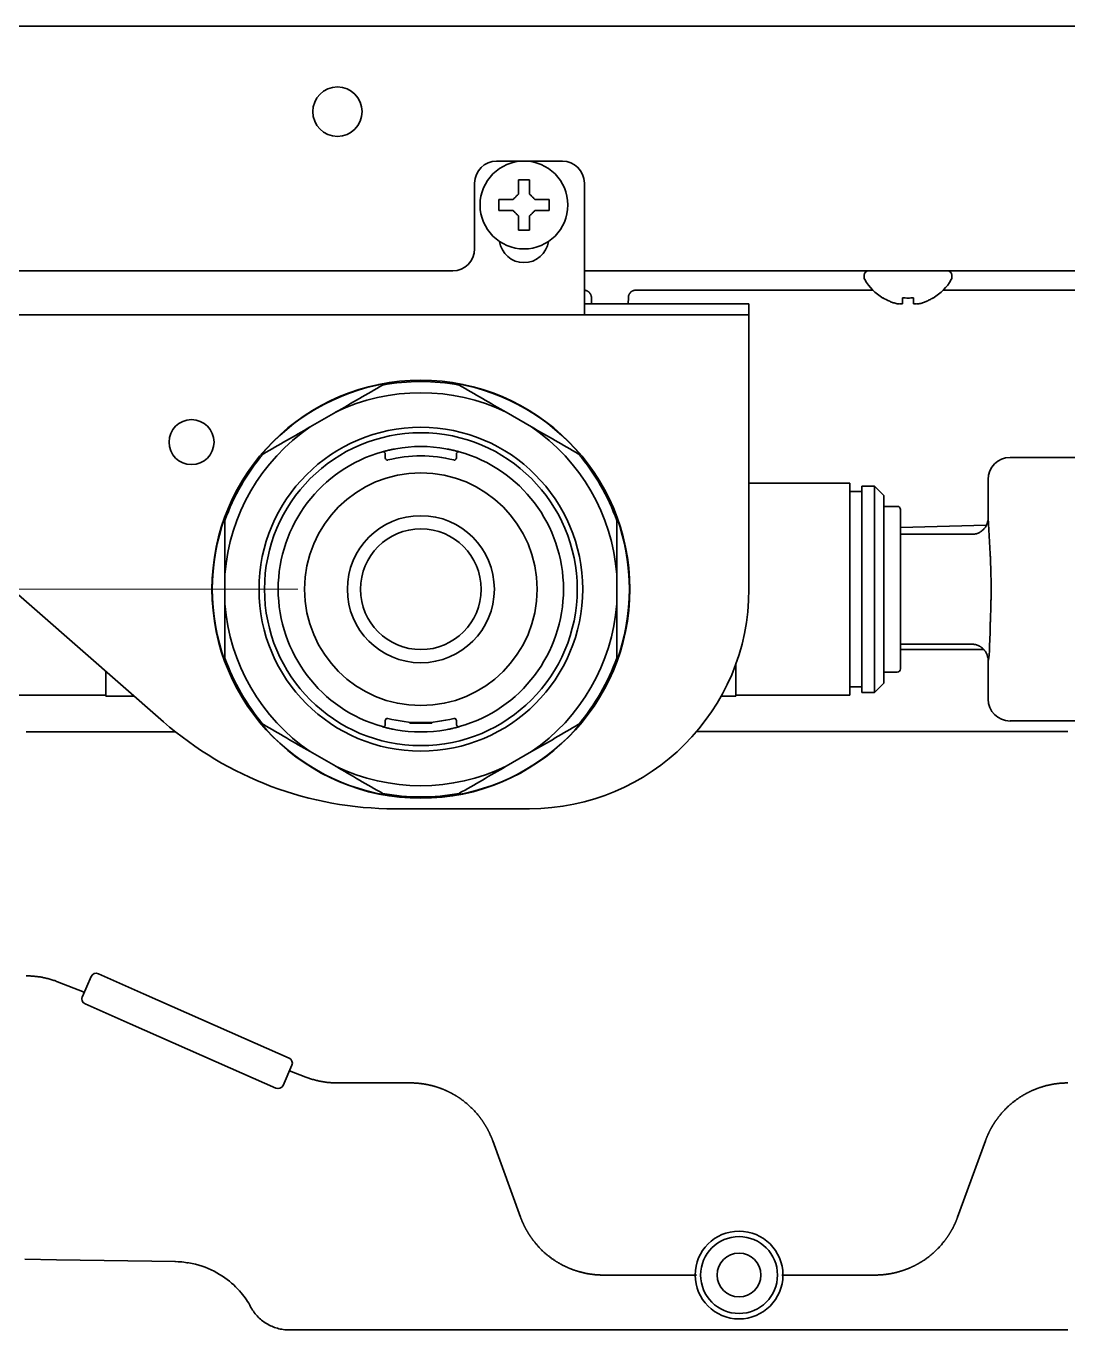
# Model space of a CAD drawing. Extents: x 5997 to 10491, y -672 to 3708.
# Drawn here: x 6602.2 to 6697.1, y 1274.4 to 1393.1 of the extents above; entities that cross this region are included whole.
import ezdxf

# ---------------------------------------------------------------- set-up
doc = ezdxf.new("R2010")
doc.units = 0
doc.header["$LTSCALE"] = 5
doc.layers.get('0').update_dxf_attribs({"linetype": 'CONTINUOUS', "lineweight": 0})
doc.layers.add('1', color=7, linetype='CONTINUOUS', true_color=0xffffff)

msp = doc.modelspace()

# ---------------------------------------------------------------- linework, layer by layer
at = {"color": 4}
msp.add_line((6526.97, 1341.83), (6626.97, 1341.83), dxfattribs=at)
at = {"layer": '1', "color": 7, "linetype": 'Continuous', "lineweight": 35}
for p, q in [((6032.57, 1393.13), (6824.57, 1393.13)), ((6651.07, 1380.83), (6645.07, 1380.83)), ((6647.07, 1379.13), (6647.57, 1379.13)), ((6647.57, 1379.13), (6648.07, 1379.13)), ((6643.07, 1378.83), (6643.07, 1372.83)), ((6653.07, 1368.83), (6653.07, 1378.83)), ((6647.57, 1374.53), (6647.07, 1374.53)), ((6648.07, 1374.53), (6647.57, 1374.53)), ((6641.07, 1370.83), (6591.07, 1370.83)), ((6653.07, 1370.83), (6834.72, 1370.83)), ((6678.57, 1370.43), (6678.57, 1370.23)), ((6686.57, 1370.23), (6686.57, 1370.43)), ((6653.07, 1368.83), (6653.07, 1366.83)), ((6653.72, 1367.83), (6653.71, 1368.39)), ((6657.07, 1367.83), (6657.08, 1368.39)), ((6679.35, 1369.08), (6657.78, 1369.08)), ((6680.27, 1368.35), (6680.27, 1368.38)), ((6684.87, 1368.38), (6684.87, 1368.35)), ((6730.7, 1369.08), (6685.79, 1369.08)), ((6666.07, 1367.83), (6653.07, 1367.83)), ((6666.07, 1367.83), (6668.07, 1367.83)), ((6668.07, 1366.83), (6668.07, 1367.83)), ((6578.07, 1366.83), (6653.07, 1366.83)), ((6666.07, 1366.83), (6653.07, 1366.83)), ((6668.07, 1366.83), (6666.07, 1366.83)), ((6668.07, 1365.83), (6668.07, 1366.83)), ((6668.07, 1365.83), (6668.07, 1341.83)), ((6630.41, 1357.95), (6628.09, 1356.62)), ((6648.26, 1356.62), (6645.94, 1357.95)), ((6634.92, 1354.15), (6634.92, 1353.79)), ((6641.42, 1353.79), (6641.42, 1354.15)), ((6691.87, 1353.83), (6732.38, 1353.83)), ((6689.87, 1348.33), (6689.87, 1351.83)), ((6677.27, 1351.48), (6668.07, 1351.48)), ((6677.27, 1351.48), (6677.27, 1332.18)), ((6678.37, 1350.73), (6677.27, 1350.73)), ((6679.52, 1351.23), (6678.37, 1351.23)), ((6678.37, 1351.23), (6678.37, 1332.43)), ((6680.37, 1350.38), (6679.52, 1351.23)), ((6679.52, 1351.23), (6679.52, 1332.43)), ((6680.37, 1350.38), (6680.37, 1333.28)), ((6681.57, 1349.38), (6680.37, 1349.38)), ((6681.87, 1341.83), (6681.87, 1349.08)), ((6690.07, 1345.06), (6689.87, 1348.33)), ((6594.27, 1347.65), (6614.72, 1329.75)), ((6681.87, 1347.44), (6689.7, 1347.68)), ((6688.37, 1346.83), (6681.87, 1346.83)), ((6620.32, 1343.16), (6620.32, 1340.49)), ((6656.02, 1340.49), (6656.02, 1343.16)), ((6681.87, 1334.58), (6681.87, 1341.83)), ((6681.87, 1336.83), (6688.37, 1336.83)), ((6689.47, 1336.33), (6681.87, 1336.33)), ((6666.87, 1332.08), (6666.87, 1335)), ((6689.87, 1331.82), (6689.87, 1335.33)), ((6609.47, 1334.34), (6609.47, 1332.08)), ((6680.37, 1334.28), (6681.57, 1334.28)), ((6677.27, 1332.93), (6678.37, 1332.93)), ((6679.52, 1332.43), (6680.37, 1333.28)), ((6599.07, 1332.18), (6609.47, 1332.18)), ((6610, 1332.08), (6612.06, 1332.08)), ((6665.54, 1332.08), (6666.35, 1332.08)), ((6666.87, 1332.18), (6677.27, 1332.18)), ((6678.37, 1332.43), (6679.52, 1332.43)), ((6634.92, 1329.86), (6634.92, 1329.5)), ((6637.17, 1329.72), (6637.17, 1329.63)), ((6639.17, 1329.63), (6637.17, 1329.63)), ((6639.17, 1329.72), (6639.17, 1329.63)), ((6641.42, 1329.5), (6641.42, 1329.86)), ((6691.87, 1329.83), (6723.42, 1329.83)), ((6602.19, 1328.83), (6605.04, 1328.83)), ((6605.04, 1328.83), (6615.82, 1328.83)), ((6687.3, 1328.86), (6689.84, 1328.86)), ((6628.09, 1327.04), (6630.41, 1325.7)), ((6645.94, 1325.7), (6648.26, 1327.04)), ((6648.07, 1321.83), (6635.8, 1321.83)), ((6607.32, 1304.72), (6608.12, 1306.55)), ((6608.78, 1306.81), (6612.9, 1304.99)), ((6605.06, 1306.08), (6607.5, 1305.14)), ((6607.57, 1304.06), (6611.69, 1302.24)), ((6612.9, 1304.99), (6622.05, 1300.95)), ((6620.83, 1298.2), (6611.69, 1302.24)), ((6626.16, 1299.13), (6622.05, 1300.95)), ((6624.95, 1296.38), (6620.83, 1298.2)), ((6626.42, 1298.47), (6625.61, 1296.64)), ((6626.2, 1297.97), (6627.69, 1297.39)), ((6630.56, 1296.86), (6637.2, 1296.86)), ((6644.72, 1291.6), (6647.26, 1284.63)), ((6687.09, 1284.62), (6689.63, 1291.6)), ((6604.97, 1280.76), (6602.08, 1280.82)), ((6615.8, 1280.58), (6604.97, 1280.76)), ((6654.77, 1279.36), (6661.27, 1279.36)), ((6673.07, 1279.36), (6679.57, 1279.36)), ((6622.64, 1276.49), (6622.64, 1276.49)), ((6622.64, 1276.49), (6622.66, 1276.46)), ((6622.67, 1276.43), (6622.67, 1276.43)), ((6626.17, 1274.36), (6626.17, 1274.36)), ((6627.17, 1274.36), (6626.17, 1274.36)), ((6627.7, 1274.36), (6627.17, 1274.36)), ((6627.7, 1274.36), (6630.56, 1274.36)), ((6637.2, 1274.36), (6630.56, 1274.36)), ((6647.45, 1274.36), (6644.91, 1274.36)), ((6679.57, 1274.36), (6654.77, 1274.36)), ((6689.43, 1274.36), (6686.9, 1274.36))]:
    msp.add_line(p, q, dxfattribs=at)
for centre, radius in [((6647.57, 1376.83), 4), ((6638.17, 1341.83), 19.04), ((6617.27, 1355.23), 2.05), ((6638.17, 1341.83), 14.75), ((6638.17, 1341.83), 14.25), ((6638.17, 1341.83), 10.6), ((6638.17, 1341.83), 6.7), ((6638.17, 1341.83), 5.5), ((6667.17, 1279.36), 4), ((6667.17, 1279.36), 3.5), ((6667.17, 1279.36), 2)]:
    msp.add_circle(centre, radius, dxfattribs=at)
for centre, radius, start, end in [((6630.57, 1385.33), 2.25, 0, 180), ((6630.57, 1385.33), 2.25, 180, 0), ((6645.07, 1378.83), 2, 90, 180), ((6651.07, 1378.83), 2, 0, 90), ((6647.57, 1373.83), 2.25, 188.2517, 351.7479), ((6641.07, 1372.83), 2, 270, 0), ((6678.97, 1370.43), 0.4, 90, 180), ((6686.17, 1370.43), 0.4, 0, 90), ((6678.97, 1370.23), 0.4, 180, 210.3012), ((6682.77, 1372.45), 4.8, 210.3012, 238.6273), ((6682.37, 1372.45), 4.8, 301.3727, 329.6988), ((6686.17, 1370.23), 0.4, 329.6988, 0), ((6638.17, 1341.83), 19.01, 99.9099, 140.0901), ((6638.17, 1341.83), 18.92, 79.3395, 100.6605), ((6638.17, 1341.83), 19.01, 39.9099, 80.0901), ((6638.17, 1341.83), 17.9, 64.2835, 115.7165), ((6638.17, 1341.83), 17.9, 124.2835, 175.7165), ((6638.17, 1341.83), 17.9, 4.2835, 55.7165), ((6638.17, 1341.83), 18.92, 139.3395, 160.6605), ((6638.17, 1341.83), 13, 105.6364, 254.3636), ((6638.17, 1341.83), 12.15, 75.7021, 104.2979), ((6638.17, 1341.83), 13, 79.8759, 100.1241), ((6638.17, 1341.83), 13, 285.6364, 74.3636), ((6638.17, 1341.83), 18.92, 19.3395, 40.6605), ((6635.12, 1353.79), 0.2, 180, 284.2979), ((6641.22, 1353.79), 0.2, 255.7021, 0), ((6681.57, 1349.08), 0.3, 0, 90), ((6638.17, 1341.83), 19.01, 159.9099, 200.0901), ((6638.17, 1341.83), 19.01, 339.9099, 20.0901), ((6648.07, 1341.83), 20, 270, 0), ((6638.17, 1341.83), 17.9, 184.2835, 235.7165), ((6638.17, 1341.83), 17.9, 304.2835, 355.7165), ((6638.17, 1341.83), 18.92, 199.3395, 220.6605), ((6638.17, 1341.83), 18.92, 319.3395, 340.6605), ((6681.57, 1334.58), 0.3, 270, 0), ((6635.8, 1353.83), 32, 228.8052, 270), ((6638.17, 1341.83), 19.01, 219.9099, 260.0901), ((6635.12, 1329.86), 0.2, 75.7021, 180), ((6638.17, 1341.83), 12.15, 255.7021, 284.2979), ((6638.17, 1341.83), 13, 259.8759, 280.1241), ((6641.22, 1329.86), 0.2, 0, 104.2979), ((6638.17, 1341.83), 19.01, 279.9099, 320.0901), ((6638.17, 1341.83), 17.9, 244.2835, 295.7165), ((6638.17, 1341.83), 18.92, 259.3395, 280.6605), ((6608.58, 1306.35), 0.5, 66.1563, 156.1563), ((6607.77, 1304.52), 0.5, 156.1563, 246.1563), ((6625.96, 1298.67), 0.5, 336.1563, 66.1563), ((6625.15, 1296.84), 0.5, 246.1563, 336.1563)]:
    msp.add_arc(centre, radius, start, end, dxfattribs=at)
for centre, major_axis, ratio, start_param, end_param in [((6691.87, 1351.82), (-1.42, 1.42), 0.998783, 5.498396, 7.067974), ((6689.87, 1341.83), (0, 6.5), 0.034921, 3.14965, 4.192009), ((6691.87, 1331.83), (-1.42, -1.42), 0.998783, 5.498396, 7.067974)]:
    msp.add_ellipse(centre, major_axis=major_axis, ratio=ratio, start_param=start_param, end_param=end_param, dxfattribs=at)
for points, degree in [([(6647.07, 1377.83), (6647.07, 1377.88), (6647.07, 1377.99), (6647.07, 1378.15), (6647.07, 1378.31), (6647.07, 1378.46), (6647.07, 1378.62), (6647.07, 1378.77), (6647.07, 1378.94), (6647.07, 1379.06), (6647.07, 1379.13)], 3), ([(6646.57, 1377.33), (6646.6, 1377.35), (6646.65, 1377.4), (6646.72, 1377.48), (6646.8, 1377.55), (6646.87, 1377.62), (6646.93, 1377.69), (6647, 1377.76), (6647.05, 1377.8), (6647.07, 1377.83)], 3), ([(6648.07, 1377.83), (6648.1, 1377.8), (6648.14, 1377.75), (6648.22, 1377.68), (6648.29, 1377.61), (6648.36, 1377.54), (6648.43, 1377.47), (6648.5, 1377.4), (6648.55, 1377.35), (6648.57, 1377.33)], 3), ([(6645.27, 1376.33), (6645.27, 1376.49), (6645.27, 1376.83), (6645.27, 1377.16), (6645.27, 1377.33)], 3), ([(6648.57, 1377.33), (6648.63, 1377.33), (6648.74, 1377.33), (6648.9, 1377.33), (6649.06, 1377.33), (6649.21, 1377.33), (6649.36, 1377.33), (6649.52, 1377.33), (6649.69, 1377.33), (6649.81, 1377.33), (6649.87, 1377.33)], 3), ([(6649.87, 1377.33), (6649.87, 1377.16), (6649.87, 1376.83), (6649.87, 1376.49), (6649.87, 1376.33)], 3), ([(6646.57, 1376.33), (6646.52, 1376.33), (6646.41, 1376.33), (6646.25, 1376.33), (6646.09, 1376.33), (6645.93, 1376.33), (6645.78, 1376.33), (6645.63, 1376.33), (6645.46, 1376.33), (6645.34, 1376.33), (6645.27, 1376.33)], 3), ([(6647.07, 1375.83), (6647.05, 1375.85), (6647, 1375.9), (6646.93, 1375.97), (6646.86, 1376.04), (6646.79, 1376.11), (6646.72, 1376.18), (6646.64, 1376.25), (6646.6, 1376.3), (6646.57, 1376.33)], 3), ([(6648.57, 1376.33), (6648.55, 1376.3), (6648.5, 1376.25), (6648.42, 1376.18), (6648.35, 1376.1), (6648.28, 1376.03), (6648.21, 1375.96), (6648.14, 1375.9), (6648.1, 1375.85), (6648.07, 1375.83)], 3), ([(6648.07, 1375.83), (6648.07, 1375.77), (6648.07, 1375.66), (6648.07, 1375.5), (6648.07, 1375.34), (6648.07, 1375.19), (6648.07, 1375.04), (6648.07, 1374.88), (6648.07, 1374.71), (6648.07, 1374.59), (6648.07, 1374.53)], 3), ([(6653.02, 1369.08), (6653.02, 1369.08), (6653.03, 1369.08), (6653.05, 1369.08), (6653.07, 1369.07), (6653.09, 1369.07), (6653.11, 1369.07), (6653.13, 1369.07), (6653.15, 1369.06), (6653.17, 1369.06), (6653.19, 1369.05), (6653.21, 1369.05), (6653.23, 1369.04), (6653.25, 1369.04), (6653.27, 1369.03), (6653.29, 1369.02), (6653.31, 1369.01), (6653.33, 1369), (6653.35, 1368.99), (6653.37, 1368.98), (6653.4, 1368.96), (6653.42, 1368.95), (6653.43, 1368.94), (6653.45, 1368.92), (6653.47, 1368.91), (6653.49, 1368.89), (6653.51, 1368.87), (6653.53, 1368.85), (6653.54, 1368.83), (6653.56, 1368.81), (6653.58, 1368.79), (6653.59, 1368.77), (6653.61, 1368.75), (6653.62, 1368.73), (6653.63, 1368.7), (6653.65, 1368.68), (6653.66, 1368.65), (6653.67, 1368.62), (6653.68, 1368.6), (6653.69, 1368.57), (6653.7, 1368.54), (6653.7, 1368.52), (6653.71, 1368.49), (6653.71, 1368.46), (6653.71, 1368.44), (6653.71, 1368.41), (6653.71, 1368.4), (6653.71, 1368.39)], 3), ([(6657.08, 1368.39), (6657.08, 1368.4), (6657.08, 1368.41), (6657.08, 1368.44), (6657.08, 1368.46), (6657.09, 1368.49), (6657.09, 1368.52), (6657.1, 1368.54), (6657.11, 1368.57), (6657.12, 1368.6), (6657.12, 1368.62), (6657.14, 1368.65), (6657.15, 1368.68), (6657.16, 1368.7), (6657.17, 1368.73), (6657.19, 1368.75), (6657.2, 1368.77), (6657.22, 1368.79), (6657.23, 1368.81), (6657.25, 1368.83), (6657.27, 1368.85), (6657.28, 1368.87), (6657.3, 1368.89), (6657.32, 1368.91), (6657.34, 1368.92), (6657.36, 1368.94), (6657.38, 1368.95), (6657.4, 1368.96), (6657.42, 1368.98), (6657.44, 1368.99), (6657.46, 1369), (6657.48, 1369.01), (6657.5, 1369.02), (6657.52, 1369.03), (6657.54, 1369.04), (6657.56, 1369.04), (6657.58, 1369.05), (6657.6, 1369.05), (6657.63, 1369.06), (6657.65, 1369.06), (6657.67, 1369.07), (6657.68, 1369.07), (6657.7, 1369.07), (6657.72, 1369.07), (6657.74, 1369.08), (6657.76, 1369.08), (6657.77, 1369.08), (6657.78, 1369.08)], 3), ([(6682.07, 1367.83), (6682.07, 1367.84), (6682.07, 1367.87), (6682.07, 1367.92), (6682.07, 1367.98), (6682.07, 1368.04), (6682.07, 1368.11), (6682.07, 1368.18), (6682.07, 1368.27), (6682.07, 1368.34), (6682.07, 1368.38)], 3), ([(6682.07, 1368.38), (6682.24, 1368.36), (6682.57, 1368.34), (6682.91, 1368.36), (6683.07, 1368.38)], 3), ([(6683.57, 1367.83), (6683.63, 1367.84), (6683.74, 1367.87), (6683.9, 1367.92), (6684.06, 1367.98), (6684.21, 1368.04), (6684.36, 1368.11), (6684.52, 1368.18), (6684.69, 1368.27), (6684.81, 1368.34), (6684.87, 1368.38)], 3), ([(6681.57, 1367.83), (6681.6, 1367.83), (6681.64, 1367.82), (6681.72, 1367.82), (6681.79, 1367.81), (6681.86, 1367.81), (6681.93, 1367.82), (6682, 1367.82), (6682.05, 1367.83), (6682.07, 1367.83)], 3), ([(6683.07, 1367.83), (6683.1, 1367.83), (6683.15, 1367.82), (6683.22, 1367.82), (6683.3, 1367.81), (6683.37, 1367.81), (6683.43, 1367.82), (6683.5, 1367.82), (6683.55, 1367.83), (6683.57, 1367.83)], 3), ([(6641.42, 1354.15), (6641.42, 1354.17), (6641.43, 1354.21), (6641.45, 1354.27), (6641.48, 1354.3), (6641.5, 1354.31)], 3), ([(6641.5, 1354.31), (6641.52, 1354.33), (6641.56, 1354.35), (6641.62, 1354.36), (6641.66, 1354.35), (6641.68, 1354.35)], 3), ([(6602.19, 1306.61), (6603.67, 1306.61), (6605.06, 1306.08)], 2), ([(6627.69, 1297.39), (6629.07, 1296.86), (6630.56, 1296.86)], 2)]:
    msp.add_open_spline(points, degree=degree, dxfattribs=at)
for points, knots in [([(6648.07, 1379.13), (6648.07, 1378.92), (6648.07, 1378.71), (6648.07, 1378.39), (6648.07, 1378.28), (6648.07, 1378.05), (6648.07, 1377.94), (6648.07, 1377.83)], [0, 0, 0, 0, 0.5, 0.5, 0.75, 0.75, 1, 1, 1, 1]), ([(6645.27, 1377.33), (6645.48, 1377.33), (6645.69, 1377.33), (6646.01, 1377.33), (6646.12, 1377.33), (6646.34, 1377.33), (6646.46, 1377.33), (6646.57, 1377.33)], [0, 0, 0, 0, 0.5, 0.5, 0.75, 0.75, 1, 1, 1, 1]), ([(6647.07, 1374.53), (6647.07, 1374.73), (6647.07, 1374.94), (6647.07, 1375.26), (6647.07, 1375.37), (6647.07, 1375.6), (6647.07, 1375.71), (6647.07, 1375.83)], [0, 0, 0, 0, 0.5, 0.5, 0.75, 0.75, 1, 1, 1, 1]), ([(6649.87, 1376.33), (6649.67, 1376.33), (6649.46, 1376.33), (6649.14, 1376.33), (6649.03, 1376.33), (6648.8, 1376.33), (6648.69, 1376.33), (6648.57, 1376.33)], [0, 0, 0, 0, 0.5, 0.5, 0.75, 0.75, 1, 1, 1, 1]), ([(6680.27, 1368.38), (6680.48, 1368.26), (6680.69, 1368.15), (6681.01, 1368.01), (6681.12, 1367.97), (6681.34, 1367.89), (6681.46, 1367.86), (6681.57, 1367.83)], [0, 0, 0, 0, 0.5, 0.5, 0.75, 0.75, 1, 1, 1, 1]), ([(6683.07, 1368.38), (6683.07, 1368.26), (6683.07, 1368.15), (6683.07, 1368.01), (6683.07, 1367.97), (6683.07, 1367.89), (6683.07, 1367.86), (6683.07, 1367.83)], [0, 0, 0, 0, 0.5, 0.5, 0.75, 0.75, 1, 1, 1, 1]), ([(6634.67, 1360.42), (6633.98, 1360.02), (6633.28, 1359.61), (6631.86, 1358.79), (6631.14, 1358.37), (6630.41, 1357.95)], [0, 0, 0, 0, 0.5, 0.5, 1, 1, 1, 1]), ([(6645.94, 1357.95), (6645.21, 1358.37), (6644.49, 1358.79), (6643.07, 1359.61), (6642.37, 1360.02), (6641.67, 1360.42)], [0, 0, 0, 0, 0.5, 0.5, 1, 1, 1, 1]), ([(6628.09, 1356.62), (6627.36, 1356.19), (6626.64, 1355.78), (6625.22, 1354.96), (6624.52, 1354.55), (6623.82, 1354.15)], [0, 0, 0, 0, 0.5, 0.5, 1, 1, 1, 1]), ([(6652.52, 1354.15), (6651.83, 1354.55), (6651.13, 1354.96), (6649.71, 1355.78), (6648.99, 1356.19), (6648.26, 1356.62)], [0, 0, 0, 0, 0.5, 0.5, 1, 1, 1, 1]), ([(6634.67, 1354.35), (6634.67, 1354.35), (6634.68, 1354.35), (6634.7, 1354.35), (6634.71, 1354.36), (6634.73, 1354.36), (6634.74, 1354.36), (6634.75, 1354.37), (6634.76, 1354.37), (6634.8, 1354.38), (6634.83, 1354.39), (6634.89, 1354.41), (6634.9, 1354.41), (6634.93, 1354.41), (6634.94, 1354.42), (6634.98, 1354.43), (6635, 1354.43), (6635.09, 1354.46), (6635.15, 1354.47), (6635.23, 1354.49), (6635.25, 1354.49), (6635.28, 1354.5), (6635.34, 1354.51), (6635.43, 1354.53), (6635.5, 1354.55), (6635.56, 1354.56), (6635.57, 1354.56), (6635.61, 1354.57), (6635.63, 1354.58), (6635.73, 1354.59), (6635.81, 1354.61), (6635.89, 1354.62)], [0, 0, 0, 0, 0.118872, 0.118872, 0.18181, 0.18181, 0.213279, 0.213279, 0.244748, 0.244748, 0.370623, 0.370623, 0.402092, 0.402092, 0.433561, 0.433561, 0.496498, 0.496498, 0.622374, 0.622374, 0.653843, 0.653843, 0.685312, 0.748249, 0.811187, 0.811187, 0.842656, 0.842656, 0.874125, 0.874125, 1, 1, 1, 1]), ([(6634.84, 1354.31), (6634.83, 1354.32), (6634.82, 1354.33), (6634.79, 1354.34), (6634.77, 1354.35), (6634.74, 1354.35), (6634.73, 1354.35), (6634.7, 1354.35), (6634.68, 1354.35), (6634.67, 1354.35)], [0, 0, 0, 0, 0.25, 0.25, 0.5, 0.5, 0.75, 0.75, 1, 1, 1, 1]), ([(6634.84, 1354.31), (6634.86, 1354.3), (6634.87, 1354.29), (6634.89, 1354.27), (6634.9, 1354.25), (6634.91, 1354.22), (6634.91, 1354.21), (6634.92, 1354.18), (6634.92, 1354.17), (6634.92, 1354.15)], [0, 0, 0, 0, 0.25, 0.25, 0.5, 0.5, 0.75, 0.75, 1, 1, 1, 1]), ([(6640.46, 1354.62), (6640.54, 1354.61), (6640.62, 1354.59), (6640.73, 1354.57), (6640.77, 1354.56), (6640.83, 1354.55), (6640.84, 1354.55), (6640.88, 1354.54), (6640.9, 1354.54), (6640.99, 1354.52), (6641.06, 1354.5), (6641.16, 1354.48), (6641.19, 1354.47), (6641.24, 1354.46), (6641.25, 1354.46), (6641.28, 1354.45), (6641.3, 1354.44), (6641.37, 1354.43), (6641.42, 1354.41), (6641.49, 1354.4), (6641.51, 1354.39), (6641.55, 1354.38), (6641.58, 1354.37), (6641.61, 1354.36), (6641.63, 1354.36), (6641.63, 1354.36), (6641.64, 1354.35), (6641.65, 1354.35), (6641.67, 1354.35), (6641.68, 1354.35), (6641.68, 1354.35)], [0, 0, 0, 0, 0.12544, 0.12544, 0.188159, 0.188159, 0.219519, 0.219519, 0.250879, 0.250879, 0.376319, 0.376319, 0.439038, 0.439038, 0.470398, 0.470398, 0.501758, 0.501758, 0.627198, 0.627198, 0.689917, 0.689917, 0.752637, 0.815357, 0.815357, 0.846717, 0.846717, 0.878077, 0.878077, 1, 1, 1, 1]), ([(6620.32, 1348.09), (6620.32, 1347.29), (6620.32, 1346.48), (6620.32, 1344.84), (6620.32, 1344.01), (6620.32, 1343.16)], [0, 0, 0, 0, 0.5, 0.5, 1, 1, 1, 1]), ([(6656.02, 1343.16), (6656.02, 1344.01), (6656.02, 1344.84), (6656.02, 1346.48), (6656.02, 1347.29), (6656.02, 1348.09)], [0, 0, 0, 0, 0.5, 0.5, 1, 1, 1, 1]), ([(6688.37, 1346.83), (6688.38, 1346.83), (6688.38, 1346.83), (6688.4, 1346.83), (6688.4, 1346.83), (6688.42, 1346.83), (6688.46, 1346.83), (6688.5, 1346.83), (6688.57, 1346.84), (6688.62, 1346.85), (6688.69, 1346.86), (6688.71, 1346.87), (6688.76, 1346.88), (6688.79, 1346.88), (6688.86, 1346.91), (6688.95, 1346.94), (6689.04, 1346.98), (6689.1, 1347.01), (6689.12, 1347.03), (6689.17, 1347.05), (6689.19, 1347.07), (6689.29, 1347.13), (6689.36, 1347.2), (6689.47, 1347.3), (6689.5, 1347.34), (6689.55, 1347.39), (6689.56, 1347.41), (6689.59, 1347.45), (6689.61, 1347.47), (6689.67, 1347.57), (6689.72, 1347.66), (6689.77, 1347.77), (6689.78, 1347.8), (6689.79, 1347.84), (6689.8, 1347.87), (6689.82, 1347.94), (6689.83, 1347.99), (6689.86, 1348.13), (6689.87, 1348.23), (6689.87, 1348.33)], [0, 0, 0, 0, 0.007813, 0.007813, 0.015625, 0.015625, 0.03125, 0.0625, 0.0625, 0.125, 0.125, 0.15625, 0.15625, 0.1875, 0.1875, 0.25, 0.3125, 0.3125, 0.34375, 0.34375, 0.375, 0.375, 0.5, 0.5, 0.5625, 0.5625, 0.59375, 0.59375, 0.625, 0.625, 0.75, 0.75, 0.78125, 0.78125, 0.8125, 0.8125, 0.875, 0.875, 1, 1, 1, 1]), ([(6690.07, 1345.06), (6690.07, 1344.93), (6690.07, 1344.8), (6690.08, 1344.54), (6690.08, 1344.4), (6690.1, 1344), (6690.11, 1343.74), (6690.12, 1343.4), (6690.12, 1343.33), (6690.12, 1343.19), (6690.13, 1343.12), (6690.13, 1342.92), (6690.14, 1342.78), (6690.14, 1342.37), (6690.15, 1341.82), (6690.14, 1341.28), (6690.14, 1340.93), (6690.13, 1340.87), (6690.13, 1340.73), (6690.13, 1340.66), (6690.12, 1340.46), (6690.12, 1340.32), (6690.11, 1339.91), (6690.1, 1339.65), (6690.08, 1339.25), (6690.08, 1339.12), (6690.07, 1338.85), (6690.07, 1338.72), (6690.07, 1338.59)], [0, 0, 0, 0, 0.0625, 0.0625, 0.125, 0.125, 0.25, 0.25, 0.28125, 0.28125, 0.3125, 0.3125, 0.375, 0.375, 0.5, 0.625, 0.625, 0.65625, 0.65625, 0.6875, 0.6875, 0.75, 0.75, 0.875, 0.875, 0.9375, 0.9375, 1, 1, 1, 1]), ([(6620.32, 1340.49), (6620.32, 1339.65), (6620.32, 1338.82), (6620.32, 1337.17), (6620.32, 1336.36), (6620.32, 1335.56)], [0, 0, 0, 0, 0.5, 0.5, 1, 1, 1, 1]), ([(6656.02, 1335.56), (6656.02, 1336.36), (6656.02, 1337.17), (6656.02, 1338.82), (6656.02, 1339.65), (6656.02, 1340.49)], [0, 0, 0, 0, 0.5, 0.5, 1, 1, 1, 1]), ([(6689.87, 1335.33), (6689.87, 1335.43), (6689.86, 1335.52), (6689.83, 1335.67), (6689.82, 1335.71), (6689.8, 1335.78), (6689.79, 1335.81), (6689.78, 1335.85), (6689.77, 1335.88), (6689.72, 1335.99), (6689.67, 1336.08), (6689.61, 1336.18), (6689.59, 1336.2), (6689.56, 1336.24), (6689.55, 1336.26), (6689.5, 1336.32), (6689.47, 1336.35), (6689.36, 1336.46), (6689.29, 1336.52), (6689.19, 1336.59), (6689.17, 1336.6), (6689.12, 1336.63), (6689.1, 1336.64), (6689.04, 1336.67), (6688.95, 1336.71), (6688.86, 1336.75), (6688.79, 1336.77), (6688.76, 1336.77), (6688.71, 1336.79), (6688.69, 1336.79), (6688.62, 1336.81), (6688.57, 1336.81), (6688.5, 1336.82), (6688.46, 1336.82), (6688.42, 1336.83), (6688.4, 1336.83), (6688.4, 1336.83), (6688.38, 1336.83), (6688.38, 1336.83), (6688.37, 1336.83)], [0, 0, 0, 0, 0.125, 0.125, 0.1875, 0.1875, 0.21875, 0.21875, 0.25, 0.25, 0.375, 0.375, 0.40625, 0.40625, 0.4375, 0.4375, 0.5, 0.5, 0.625, 0.625, 0.65625, 0.65625, 0.6875, 0.6875, 0.75, 0.8125, 0.8125, 0.84375, 0.84375, 0.875, 0.875, 0.9375, 0.9375, 0.96875, 0.984375, 0.984375, 0.992187, 0.992187, 1, 1, 1, 1]), ([(6610, 1332.08), (6609.88, 1332.08), (6609.77, 1332.08), (6609.59, 1332.08), (6609.52, 1332.08), (6609.47, 1332.08)], [0, 0, 0, 0, 0.5, 0.5, 1, 1, 1, 1]), ([(6666.87, 1332.08), (6666.82, 1332.08), (6666.75, 1332.08), (6666.58, 1332.08), (6666.47, 1332.08), (6666.35, 1332.08)], [0, 0, 0, 0, 0.5, 0.5, 1, 1, 1, 1]), ([(6623.82, 1329.5), (6624.52, 1329.1), (6625.22, 1328.69), (6626.64, 1327.87), (6627.36, 1327.46), (6628.09, 1327.04)], [0, 0, 0, 0, 0.5, 0.5, 1, 1, 1, 1]), ([(6634.84, 1329.34), (6634.83, 1329.33), (6634.82, 1329.32), (6634.79, 1329.31), (6634.77, 1329.31), (6634.74, 1329.3), (6634.73, 1329.3), (6634.7, 1329.3), (6634.68, 1329.3), (6634.67, 1329.31)], [0, 0, 0, 0, 0.25, 0.25, 0.5, 0.5, 0.75, 0.75, 1, 1, 1, 1]), ([(6635.89, 1329.03), (6635.81, 1329.04), (6635.73, 1329.06), (6635.61, 1329.08), (6635.58, 1329.09), (6635.52, 1329.1), (6635.5, 1329.1), (6635.46, 1329.11), (6635.45, 1329.12), (6635.35, 1329.14), (6635.28, 1329.15), (6635.19, 1329.17), (6635.15, 1329.18), (6635.11, 1329.19), (6635.09, 1329.2), (6635.06, 1329.2), (6635.05, 1329.21), (6634.98, 1329.22), (6634.93, 1329.24), (6634.86, 1329.26), (6634.84, 1329.26), (6634.8, 1329.27), (6634.76, 1329.28), (6634.74, 1329.29), (6634.72, 1329.29), (6634.71, 1329.3), (6634.7, 1329.3), (6634.7, 1329.3), (6634.68, 1329.3), (6634.67, 1329.31), (6634.67, 1329.31)], [0, 0, 0, 0, 0.12544, 0.12544, 0.188159, 0.188159, 0.219519, 0.219519, 0.250879, 0.250879, 0.376319, 0.376319, 0.439038, 0.439038, 0.470398, 0.470398, 0.501758, 0.501758, 0.627198, 0.627198, 0.689917, 0.689917, 0.752637, 0.815357, 0.815357, 0.846717, 0.846717, 0.878077, 0.878077, 1, 1, 1, 1]), ([(6634.84, 1329.34), (6634.86, 1329.35), (6634.87, 1329.36), (6634.89, 1329.39), (6634.9, 1329.4), (6634.91, 1329.43), (6634.91, 1329.44), (6634.92, 1329.47), (6634.92, 1329.49), (6634.92, 1329.5)], [0, 0, 0, 0, 0.25, 0.25, 0.5, 0.5, 0.75, 0.75, 1, 1, 1, 1]), ([(6641.68, 1329.31), (6641.68, 1329.31), (6641.67, 1329.3), (6641.64, 1329.3), (6641.63, 1329.3), (6641.62, 1329.29), (6641.61, 1329.29), (6641.6, 1329.28), (6641.59, 1329.28), (6641.55, 1329.27), (6641.51, 1329.26), (6641.45, 1329.25), (6641.44, 1329.24), (6641.42, 1329.24), (6641.41, 1329.23), (6641.37, 1329.22), (6641.34, 1329.22), (6641.26, 1329.2), (6641.19, 1329.18), (6641.11, 1329.16), (6641.1, 1329.16), (6641.06, 1329.15), (6641.01, 1329.14), (6640.92, 1329.12), (6640.85, 1329.1), (6640.79, 1329.09), (6640.77, 1329.09), (6640.73, 1329.08), (6640.71, 1329.08), (6640.62, 1329.06), (6640.54, 1329.04), (6640.46, 1329.03)], [0, 0, 0, 0, 0.118872, 0.118872, 0.18181, 0.18181, 0.213279, 0.213279, 0.244748, 0.244748, 0.370623, 0.370623, 0.402092, 0.402092, 0.433561, 0.433561, 0.496498, 0.496498, 0.622374, 0.622374, 0.653843, 0.653843, 0.685312, 0.748249, 0.811187, 0.811187, 0.842656, 0.842656, 0.874125, 0.874125, 1, 1, 1, 1]), ([(6641.5, 1329.34), (6641.49, 1329.35), (6641.48, 1329.36), (6641.46, 1329.39), (6641.45, 1329.4), (6641.44, 1329.43), (6641.43, 1329.44), (6641.43, 1329.46), (6641.42, 1329.47), (6641.42, 1329.48), (6641.42, 1329.49), (6641.42, 1329.49), (6641.42, 1329.5), (6641.42, 1329.5)], [0, 0, 0, 0, 0.25, 0.25, 0.5, 0.5, 0.75, 0.75, 0.875, 0.875, 0.9375, 0.9375, 1, 1, 1, 1]), ([(6641.68, 1329.31), (6641.67, 1329.31), (6641.67, 1329.31), (6641.66, 1329.3), (6641.66, 1329.3), (6641.65, 1329.3), (6641.64, 1329.3), (6641.62, 1329.3), (6641.6, 1329.3), (6641.57, 1329.31), (6641.56, 1329.31), (6641.53, 1329.32), (6641.52, 1329.33), (6641.5, 1329.34)], [0, 0, 0, 0, 0.0625, 0.0625, 0.125, 0.125, 0.25, 0.25, 0.5, 0.5, 0.75, 0.75, 1, 1, 1, 1]), ([(6648.26, 1327.04), (6648.99, 1327.46), (6649.71, 1327.87), (6651.13, 1328.69), (6651.83, 1329.1), (6652.52, 1329.5)], [0, 0, 0, 0, 0.5, 0.5, 1, 1, 1, 1]), ([(6663.3, 1328.86), (6668.87, 1328.86), (6674.44, 1328.86), (6680.01, 1328.86), (6680.01, 1328.86), (6680.01, 1328.86), (6680.01, 1328.86), (6680.51, 1328.86), (6681.01, 1328.86), (6682.15, 1328.86), (6682.79, 1328.86), (6683.76, 1328.86), (6684.08, 1328.86), (6684.73, 1328.86), (6685.05, 1328.86), (6685.69, 1328.86), (6686.02, 1328.86), (6686.5, 1328.86), (6686.66, 1328.86), (6686.98, 1328.86), (6687.14, 1328.86), (6687.3, 1328.86)], [-2.290761, -2.290761, -2.290761, -2.290761, -0.000618, -0.000618, -0.000618, 0, 0, 0, 0.204784, 0.204784, 0.469856, 0.469856, 0.602392, 0.602392, 0.734928, 0.734928, 0.867464, 0.867464, 0.933732, 0.933732, 1, 1, 1, 1]), ([(6689.84, 1328.86), (6689.92, 1328.86), (6689.99, 1328.86), (6690.15, 1328.86), (6690.22, 1328.86), (6690.45, 1328.86), (6690.91, 1328.86), (6691.36, 1328.86), (6691.97, 1328.86), (6692.28, 1328.86), (6692.88, 1328.86), (6693.19, 1328.86), (6694.1, 1328.86), (6694.71, 1328.86), (6695.93, 1328.86), (6696.54, 1328.86), (6697.14, 1328.86)], [0, 0, 0, 0, 0.03125, 0.03125, 0.0625, 0.0625, 0.125, 0.25, 0.25, 0.375, 0.375, 0.5, 0.5, 0.75, 0.75, 1, 1, 1, 1]), ([(6630.41, 1325.7), (6631.14, 1325.28), (6631.86, 1324.86), (6633.28, 1324.04), (6633.98, 1323.64), (6634.67, 1323.24)], [0, 0, 0, 0, 0.5, 0.5, 1, 1, 1, 1]), ([(6641.67, 1323.24), (6642.37, 1323.64), (6643.07, 1324.04), (6644.49, 1324.86), (6645.21, 1325.28), (6645.94, 1325.7)], [0, 0, 0, 0, 0.5, 0.5, 1, 1, 1, 1]), ([(6637.2, 1296.86), (6637.22, 1296.86), (6637.25, 1296.86), (6637.29, 1296.86), (6637.33, 1296.86), (6637.38, 1296.86), (6637.42, 1296.86), (6637.46, 1296.86), (6637.51, 1296.86), (6637.55, 1296.85), (6637.59, 1296.85), (6637.64, 1296.85), (6637.68, 1296.85), (6637.72, 1296.84), (6637.77, 1296.84), (6637.81, 1296.84), (6637.85, 1296.83), (6637.9, 1296.83), (6637.94, 1296.83), (6637.98, 1296.82), (6638.03, 1296.82), (6638.07, 1296.81), (6638.11, 1296.81), (6638.16, 1296.8), (6638.2, 1296.8), (6638.24, 1296.79), (6638.29, 1296.79), (6638.33, 1296.78), (6638.37, 1296.77), (6638.42, 1296.77), (6638.46, 1296.76), (6638.5, 1296.75), (6638.55, 1296.75), (6638.59, 1296.74), (6638.63, 1296.73), (6638.67, 1296.72), (6638.72, 1296.72), (6638.76, 1296.71), (6638.8, 1296.7), (6638.85, 1296.69), (6638.89, 1296.68), (6638.93, 1296.67), (6638.98, 1296.66), (6639.02, 1296.65), (6639.06, 1296.64), (6639.1, 1296.63), (6639.15, 1296.62), (6639.19, 1296.61), (6639.23, 1296.6), (6639.28, 1296.59), (6639.32, 1296.57), (6639.36, 1296.56), (6639.4, 1296.55), (6639.45, 1296.54), (6639.49, 1296.53), (6639.53, 1296.51), (6639.57, 1296.5), (6639.61, 1296.49), (6639.66, 1296.47), (6639.7, 1296.46), (6639.74, 1296.45), (6639.78, 1296.43), (6639.83, 1296.42), (6639.87, 1296.4), (6639.91, 1296.39), (6639.95, 1296.37), (6639.99, 1296.36), (6640.04, 1296.34), (6640.08, 1296.32), (6640.12, 1296.31), (6640.16, 1296.29), (6640.2, 1296.28), (6640.24, 1296.26), (6640.28, 1296.24), (6640.33, 1296.22), (6640.37, 1296.21), (6640.41, 1296.19), (6640.45, 1296.17), (6640.49, 1296.15), (6640.53, 1296.13), (6640.57, 1296.12), (6640.61, 1296.1), (6640.65, 1296.08), (6640.69, 1296.06), (6640.73, 1296.04), (6640.77, 1296.02), (6640.81, 1296), (6640.85, 1295.98), (6640.9, 1295.96), (6640.94, 1295.94), (6640.98, 1295.91), (6641.01, 1295.89), (6641.05, 1295.87), (6641.09, 1295.85), (6641.13, 1295.83), (6641.17, 1295.8), (6641.21, 1295.78), (6641.25, 1295.76), (6641.29, 1295.74), (6641.33, 1295.71), (6641.37, 1295.69), (6641.41, 1295.67), (6641.45, 1295.64), (6641.49, 1295.62), (6641.52, 1295.59), (6641.56, 1295.57), (6641.6, 1295.54), (6641.64, 1295.52), (6641.76, 1295.44), (6641.95, 1295.3), (6642.22, 1295.09), (6642.48, 1294.87), (6642.74, 1294.63), (6643, 1294.38), (6643.24, 1294.1), (6643.41, 1293.9), (6643.52, 1293.77), (6643.55, 1293.72), (6643.59, 1293.67), (6643.63, 1293.62), (6643.67, 1293.56), (6643.71, 1293.51), (6643.75, 1293.46), (6643.78, 1293.4), (6643.82, 1293.35), (6643.86, 1293.29), (6643.9, 1293.23), (6643.94, 1293.17), (6643.97, 1293.11), (6644.01, 1293.05), (6644.05, 1292.99), (6644.08, 1292.93), (6644.12, 1292.87), (6644.16, 1292.81), (6644.19, 1292.74), (6644.23, 1292.68), (6644.27, 1292.61), (6644.3, 1292.54), (6644.34, 1292.48), (6644.37, 1292.41), (6644.41, 1292.34), (6644.44, 1292.27), (6644.47, 1292.2), (6644.5, 1292.12), (6644.54, 1292.05), (6644.57, 1291.98), (6644.6, 1291.9), (6644.63, 1291.83), (6644.66, 1291.75), (6644.69, 1291.68), (6644.71, 1291.62), (6644.72, 1291.6)], [0, 0, 0, 0, 0.004433, 0.008867, 0.013303, 0.01774, 0.022178, 0.026617, 0.031058, 0.035501, 0.039945, 0.04439, 0.048837, 0.053286, 0.057736, 0.062188, 0.066641, 0.071096, 0.075553, 0.080012, 0.084472, 0.088934, 0.093398, 0.097863, 0.10233, 0.1068, 0.111271, 0.115743, 0.120218, 0.124695, 0.129174, 0.133654, 0.138137, 0.142621, 0.147108, 0.151597, 0.156087, 0.16058, 0.165075, 0.169572, 0.174071, 0.178572, 0.183076, 0.187581, 0.192089, 0.196599, 0.201112, 0.205626, 0.210143, 0.214662, 0.219183, 0.223707, 0.228233, 0.232761, 0.237292, 0.241825, 0.246361, 0.250898, 0.255439, 0.259982, 0.264527, 0.269075, 0.273625, 0.278177, 0.282733, 0.287291, 0.291851, 0.296414, 0.30098, 0.305548, 0.310119, 0.314692, 0.319268, 0.323847, 0.328429, 0.333013, 0.3376, 0.34219, 0.346782, 0.351378, 0.355976, 0.360577, 0.365181, 0.369787, 0.374397, 0.37901, 0.383625, 0.388244, 0.392865, 0.39749, 0.402118, 0.406748, 0.411382, 0.416019, 0.420659, 0.425302, 0.429949, 0.434598, 0.439251, 0.443907, 0.448567, 0.453229, 0.457896, 0.462565, 0.467238, 0.471914, 0.476594, 0.481278, 0.485965, 0.519989, 0.554711, 0.590123, 0.626216, 0.662979, 0.700405, 0.738488, 0.744857, 0.751297, 0.757805, 0.764382, 0.771028, 0.777742, 0.784523, 0.791371, 0.798286, 0.805267, 0.812313, 0.819424, 0.8266, 0.833839, 0.841143, 0.84851, 0.855939, 0.863431, 0.870985, 0.8786, 0.886276, 0.894014, 0.901811, 0.909669, 0.917586, 0.925563, 0.933599, 0.941695, 0.949848, 0.958061, 0.966332, 0.974662, 0.983049, 0.991496, 1, 1, 1, 1]), ([(6689.63, 1291.6), (6689.63, 1291.61), (6689.64, 1291.64), (6689.66, 1291.68), (6689.67, 1291.72), (6689.69, 1291.76), (6689.7, 1291.8), (6689.72, 1291.84), (6689.74, 1291.88), (6689.75, 1291.92), (6689.77, 1291.96), (6689.79, 1292), (6689.8, 1292.04), (6689.82, 1292.08), (6689.84, 1292.12), (6689.86, 1292.16), (6689.87, 1292.19), (6689.89, 1292.23), (6689.91, 1292.27), (6689.93, 1292.31), (6689.94, 1292.34), (6689.96, 1292.38), (6689.98, 1292.42), (6690, 1292.45), (6690.02, 1292.49), (6690.04, 1292.53), (6690.05, 1292.56), (6690.07, 1292.6), (6690.09, 1292.63), (6690.11, 1292.67), (6690.13, 1292.7), (6690.15, 1292.74), (6690.17, 1292.77), (6690.19, 1292.81), (6690.21, 1292.84), (6690.23, 1292.87), (6690.25, 1292.91), (6690.27, 1292.94), (6690.28, 1292.97), (6690.3, 1293), (6690.32, 1293.04), (6690.34, 1293.07), (6690.36, 1293.1), (6690.38, 1293.13), (6690.4, 1293.16), (6690.42, 1293.19), (6690.44, 1293.23), (6690.46, 1293.26), (6690.48, 1293.29), (6690.5, 1293.32), (6690.52, 1293.35), (6690.54, 1293.38), (6690.56, 1293.41), (6690.58, 1293.44), (6690.6, 1293.46), (6690.63, 1293.49), (6690.65, 1293.52), (6690.67, 1293.55), (6690.69, 1293.58), (6690.71, 1293.6), (6690.73, 1293.63), (6690.75, 1293.66), (6690.77, 1293.69), (6690.79, 1293.71), (6690.81, 1293.74), (6690.83, 1293.77), (6690.85, 1293.79), (6690.92, 1293.89), (6691.05, 1294.04), (6691.24, 1294.26), (6691.43, 1294.46), (6691.63, 1294.66), (6691.83, 1294.84), (6692.04, 1295.02), (6692.25, 1295.19), (6692.46, 1295.34), (6692.62, 1295.46), (6692.74, 1295.54), (6692.81, 1295.58), (6692.88, 1295.63), (6692.95, 1295.67), (6693.02, 1295.72), (6693.1, 1295.76), (6693.17, 1295.8), (6693.24, 1295.84), (6693.31, 1295.88), (6693.39, 1295.92), (6693.46, 1295.96), (6693.54, 1296), (6693.61, 1296.04), (6693.69, 1296.07), (6693.76, 1296.11), (6693.84, 1296.14), (6693.91, 1296.18), (6693.99, 1296.21), (6694.06, 1296.24), (6694.14, 1296.27), (6694.22, 1296.3), (6694.29, 1296.33), (6694.37, 1296.36), (6694.45, 1296.39), (6694.52, 1296.42), (6694.6, 1296.44), (6694.68, 1296.47), (6694.76, 1296.49), (6694.84, 1296.52), (6694.91, 1296.54), (6694.99, 1296.56), (6695.07, 1296.59), (6695.15, 1296.61), (6695.23, 1296.63), (6695.31, 1296.65), (6695.39, 1296.66), (6695.47, 1296.68), (6695.55, 1296.7), (6695.63, 1296.71), (6695.7, 1296.73), (6695.78, 1296.74), (6695.86, 1296.76), (6695.94, 1296.77), (6696.02, 1296.78), (6696.1, 1296.79), (6696.18, 1296.8), (6696.26, 1296.81), (6696.34, 1296.82), (6696.42, 1296.83), (6696.5, 1296.84), (6696.58, 1296.84), (6696.66, 1296.85), (6696.74, 1296.85), (6696.82, 1296.85), (6696.9, 1296.86), (6696.98, 1296.86), (6697.06, 1296.86), (6697.12, 1296.86), (6697.14, 1296.86)], [0, 0, 0, 0, 0.004529, 0.009041, 0.013536, 0.018015, 0.022476, 0.026922, 0.03135, 0.035762, 0.040157, 0.044535, 0.048896, 0.053241, 0.057569, 0.06188, 0.066174, 0.070451, 0.074711, 0.078954, 0.083181, 0.08739, 0.091582, 0.095756, 0.099914, 0.104054, 0.108177, 0.112283, 0.116371, 0.120442, 0.124495, 0.12853, 0.132548, 0.136548, 0.140531, 0.144495, 0.148442, 0.15237, 0.156281, 0.160173, 0.164048, 0.167904, 0.171741, 0.175561, 0.179361, 0.183144, 0.186907, 0.190652, 0.194378, 0.198086, 0.201774, 0.205444, 0.209094, 0.212726, 0.216338, 0.219931, 0.223504, 0.227058, 0.230593, 0.234108, 0.237603, 0.241079, 0.244535, 0.247971, 0.251387, 0.254783, 0.258159, 0.261515, 0.291174, 0.320439, 0.349309, 0.377781, 0.405852, 0.433518, 0.460774, 0.487615, 0.514039, 0.522678, 0.531305, 0.53992, 0.548524, 0.557117, 0.565698, 0.574269, 0.582828, 0.591378, 0.599916, 0.608445, 0.616963, 0.625472, 0.633971, 0.64246, 0.650939, 0.659409, 0.66787, 0.676322, 0.684764, 0.693198, 0.701623, 0.710039, 0.718447, 0.726846, 0.735237, 0.743619, 0.751994, 0.76036, 0.768719, 0.777069, 0.785412, 0.793748, 0.802076, 0.810396, 0.818709, 0.827015, 0.835314, 0.843606, 0.851891, 0.86017, 0.868441, 0.876707, 0.884966, 0.893218, 0.901465, 0.909706, 0.91794, 0.926169, 0.934393, 0.942611, 0.950824, 0.959032, 0.967235, 0.975433, 0.983626, 0.991815, 1, 1, 1, 1]), ([(6647.26, 1284.63), (6647.26, 1284.61), (6647.27, 1284.58), (6647.29, 1284.54), (6647.3, 1284.5), (6647.32, 1284.46), (6647.34, 1284.42), (6647.35, 1284.38), (6647.37, 1284.34), (6647.38, 1284.3), (6647.4, 1284.26), (6647.42, 1284.22), (6647.43, 1284.18), (6647.45, 1284.14), (6647.47, 1284.1), (6647.49, 1284.07), (6647.5, 1284.03), (6647.52, 1283.99), (6647.54, 1283.95), (6647.56, 1283.91), (6647.57, 1283.88), (6647.59, 1283.84), (6647.61, 1283.8), (6647.63, 1283.77), (6647.65, 1283.73), (6647.67, 1283.7), (6647.69, 1283.66), (6647.7, 1283.62), (6647.72, 1283.59), (6647.74, 1283.55), (6647.76, 1283.52), (6647.78, 1283.48), (6647.8, 1283.45), (6647.82, 1283.42), (6647.84, 1283.38), (6647.86, 1283.35), (6647.88, 1283.32), (6647.9, 1283.28), (6647.92, 1283.25), (6647.94, 1283.22), (6647.95, 1283.19), (6647.97, 1283.15), (6647.99, 1283.12), (6648.01, 1283.09), (6648.03, 1283.06), (6648.05, 1283.03), (6648.07, 1283), (6648.09, 1282.97), (6648.11, 1282.94), (6648.13, 1282.91), (6648.15, 1282.88), (6648.17, 1282.85), (6648.19, 1282.82), (6648.22, 1282.79), (6648.24, 1282.76), (6648.26, 1282.73), (6648.28, 1282.7), (6648.3, 1282.67), (6648.32, 1282.64), (6648.34, 1282.62), (6648.36, 1282.59), (6648.38, 1282.56), (6648.4, 1282.54), (6648.42, 1282.51), (6648.44, 1282.48), (6648.46, 1282.46), (6648.48, 1282.43), (6648.55, 1282.34), (6648.68, 1282.18), (6648.87, 1281.97), (6649.06, 1281.76), (6649.26, 1281.56), (6649.46, 1281.38), (6649.67, 1281.2), (6649.88, 1281.04), (6650.09, 1280.88), (6650.25, 1280.76), (6650.37, 1280.68), (6650.44, 1280.64), (6650.51, 1280.59), (6650.58, 1280.55), (6650.65, 1280.5), (6650.73, 1280.46), (6650.8, 1280.42), (6650.87, 1280.38), (6650.94, 1280.34), (6651.02, 1280.3), (6651.09, 1280.26), (6651.17, 1280.22), (6651.24, 1280.19), (6651.32, 1280.15), (6651.39, 1280.11), (6651.47, 1280.08), (6651.54, 1280.05), (6651.62, 1280.01), (6651.69, 1279.98), (6651.77, 1279.95), (6651.85, 1279.92), (6651.92, 1279.89), (6652, 1279.86), (6652.08, 1279.83), (6652.15, 1279.8), (6652.23, 1279.78), (6652.31, 1279.75), (6652.39, 1279.73), (6652.47, 1279.7), (6652.54, 1279.68), (6652.62, 1279.66), (6652.7, 1279.64), (6652.78, 1279.62), (6652.86, 1279.6), (6652.94, 1279.58), (6653.02, 1279.56), (6653.1, 1279.54), (6653.18, 1279.52), (6653.26, 1279.51), (6653.34, 1279.49), (6653.41, 1279.48), (6653.49, 1279.47), (6653.57, 1279.45), (6653.65, 1279.44), (6653.73, 1279.43), (6653.81, 1279.42), (6653.89, 1279.41), (6653.97, 1279.4), (6654.05, 1279.39), (6654.13, 1279.39), (6654.21, 1279.38), (6654.29, 1279.38), (6654.37, 1279.37), (6654.45, 1279.37), (6654.53, 1279.36), (6654.61, 1279.36), (6654.69, 1279.36), (6654.75, 1279.36), (6654.77, 1279.36)], [0, 0, 0, 0, 0.004529, 0.009041, 0.013536, 0.018015, 0.022476, 0.026922, 0.03135, 0.035762, 0.040157, 0.044535, 0.048896, 0.053241, 0.057569, 0.06188, 0.066174, 0.070451, 0.074711, 0.078954, 0.083181, 0.08739, 0.091582, 0.095756, 0.099914, 0.104054, 0.108177, 0.112283, 0.116371, 0.120442, 0.124495, 0.12853, 0.132548, 0.136548, 0.140531, 0.144495, 0.148442, 0.15237, 0.156281, 0.160173, 0.164048, 0.167904, 0.171741, 0.175561, 0.179361, 0.183144, 0.186907, 0.190652, 0.194378, 0.198086, 0.201774, 0.205444, 0.209094, 0.212726, 0.216338, 0.219931, 0.223504, 0.227058, 0.230593, 0.234108, 0.237603, 0.241079, 0.244535, 0.247971, 0.251387, 0.254783, 0.258159, 0.261515, 0.291174, 0.320439, 0.349309, 0.377781, 0.405852, 0.433518, 0.460774, 0.487615, 0.514039, 0.522678, 0.531305, 0.53992, 0.548524, 0.557117, 0.565698, 0.574269, 0.582828, 0.591378, 0.599916, 0.608445, 0.616963, 0.625472, 0.633971, 0.64246, 0.650939, 0.659409, 0.66787, 0.676322, 0.684764, 0.693198, 0.701623, 0.710039, 0.718447, 0.726846, 0.735237, 0.743619, 0.751994, 0.76036, 0.768719, 0.777069, 0.785412, 0.793748, 0.802076, 0.810396, 0.818709, 0.827015, 0.835314, 0.843606, 0.851891, 0.86017, 0.868441, 0.876707, 0.884966, 0.893218, 0.901465, 0.909706, 0.91794, 0.926169, 0.934393, 0.942611, 0.950824, 0.959032, 0.967235, 0.975433, 0.983626, 0.991815, 1, 1, 1, 1]), ([(6679.57, 1279.36), (6679.59, 1279.36), (6679.61, 1279.36), (6679.66, 1279.36), (6679.7, 1279.36), (6679.74, 1279.36), (6679.79, 1279.36), (6679.83, 1279.36), (6679.87, 1279.37), (6679.92, 1279.37), (6679.96, 1279.37), (6680, 1279.37), (6680.05, 1279.37), (6680.09, 1279.38), (6680.13, 1279.38), (6680.18, 1279.38), (6680.22, 1279.39), (6680.27, 1279.39), (6680.31, 1279.39), (6680.35, 1279.4), (6680.4, 1279.4), (6680.44, 1279.41), (6680.48, 1279.41), (6680.53, 1279.42), (6680.57, 1279.42), (6680.61, 1279.43), (6680.66, 1279.43), (6680.7, 1279.44), (6680.74, 1279.45), (6680.78, 1279.45), (6680.83, 1279.46), (6680.87, 1279.47), (6680.91, 1279.48), (6680.96, 1279.48), (6681, 1279.49), (6681.04, 1279.5), (6681.09, 1279.51), (6681.13, 1279.52), (6681.17, 1279.52), (6681.22, 1279.53), (6681.26, 1279.54), (6681.3, 1279.55), (6681.35, 1279.56), (6681.39, 1279.57), (6681.43, 1279.58), (6681.47, 1279.59), (6681.52, 1279.6), (6681.56, 1279.61), (6681.6, 1279.62), (6681.64, 1279.64), (6681.69, 1279.65), (6681.73, 1279.66), (6681.77, 1279.67), (6681.81, 1279.68), (6681.86, 1279.7), (6681.9, 1279.71), (6681.94, 1279.72), (6681.98, 1279.74), (6682.03, 1279.75), (6682.07, 1279.76), (6682.11, 1279.78), (6682.15, 1279.79), (6682.2, 1279.81), (6682.24, 1279.82), (6682.28, 1279.84), (6682.32, 1279.85), (6682.36, 1279.87), (6682.4, 1279.88), (6682.45, 1279.9), (6682.49, 1279.91), (6682.53, 1279.93), (6682.57, 1279.95), (6682.61, 1279.96), (6682.65, 1279.98), (6682.69, 1280), (6682.74, 1280.02), (6682.78, 1280.03), (6682.82, 1280.05), (6682.86, 1280.07), (6682.9, 1280.09), (6682.94, 1280.11), (6682.98, 1280.13), (6683.02, 1280.15), (6683.06, 1280.16), (6683.1, 1280.18), (6683.14, 1280.2), (6683.18, 1280.22), (6683.22, 1280.24), (6683.26, 1280.27), (6683.3, 1280.29), (6683.34, 1280.31), (6683.38, 1280.33), (6683.42, 1280.35), (6683.46, 1280.37), (6683.5, 1280.39), (6683.54, 1280.42), (6683.58, 1280.44), (6683.62, 1280.46), (6683.66, 1280.49), (6683.7, 1280.51), (6683.74, 1280.53), (6683.78, 1280.56), (6683.82, 1280.58), (6683.85, 1280.6), (6683.89, 1280.63), (6683.93, 1280.65), (6683.97, 1280.68), (6684.01, 1280.7), (6684.13, 1280.78), (6684.32, 1280.92), (6684.59, 1281.13), (6684.85, 1281.35), (6685.11, 1281.59), (6685.37, 1281.85), (6685.61, 1282.12), (6685.78, 1282.32), (6685.88, 1282.45), (6685.92, 1282.5), (6685.96, 1282.55), (6686, 1282.61), (6686.04, 1282.66), (6686.08, 1282.71), (6686.12, 1282.76), (6686.15, 1282.82), (6686.19, 1282.88), (6686.23, 1282.93), (6686.27, 1282.99), (6686.31, 1283.05), (6686.34, 1283.11), (6686.38, 1283.17), (6686.42, 1283.23), (6686.45, 1283.29), (6686.49, 1283.35), (6686.53, 1283.42), (6686.56, 1283.48), (6686.6, 1283.55), (6686.64, 1283.61), (6686.67, 1283.68), (6686.71, 1283.75), (6686.74, 1283.81), (6686.77, 1283.88), (6686.81, 1283.95), (6686.84, 1284.03), (6686.87, 1284.1), (6686.91, 1284.17), (6686.94, 1284.24), (6686.97, 1284.32), (6687, 1284.39), (6687.03, 1284.47), (6687.06, 1284.55), (6687.08, 1284.6), (6687.09, 1284.62)], [0, 0, 0, 0, 0.004433, 0.008867, 0.013303, 0.01774, 0.022178, 0.026617, 0.031058, 0.035501, 0.039945, 0.04439, 0.048837, 0.053286, 0.057736, 0.062188, 0.066641, 0.071097, 0.075553, 0.080012, 0.084472, 0.088934, 0.093398, 0.097863, 0.10233, 0.1068, 0.111271, 0.115743, 0.120218, 0.124695, 0.129174, 0.133654, 0.138137, 0.142621, 0.147108, 0.151597, 0.156087, 0.16058, 0.165075, 0.169572, 0.174071, 0.178572, 0.183076, 0.187582, 0.192089, 0.196599, 0.201112, 0.205626, 0.210143, 0.214662, 0.219183, 0.223707, 0.228233, 0.232761, 0.237292, 0.241825, 0.246361, 0.250898, 0.255439, 0.259982, 0.264527, 0.269075, 0.273625, 0.278178, 0.282733, 0.287291, 0.291851, 0.296414, 0.30098, 0.305548, 0.310119, 0.314692, 0.319268, 0.323847, 0.328429, 0.333013, 0.3376, 0.34219, 0.346782, 0.351378, 0.355976, 0.360577, 0.365181, 0.369788, 0.374397, 0.37901, 0.383625, 0.388244, 0.392866, 0.39749, 0.402118, 0.406748, 0.411382, 0.416019, 0.420659, 0.425302, 0.429949, 0.434598, 0.439251, 0.443907, 0.448567, 0.453229, 0.457896, 0.462565, 0.467238, 0.471915, 0.476594, 0.481278, 0.485965, 0.519989, 0.554711, 0.590124, 0.626216, 0.662979, 0.700405, 0.738488, 0.744857, 0.751297, 0.757805, 0.764382, 0.771028, 0.777742, 0.784523, 0.791371, 0.798286, 0.805267, 0.812313, 0.819424, 0.8266, 0.833839, 0.841143, 0.84851, 0.855939, 0.863431, 0.870985, 0.8786, 0.886276, 0.894014, 0.901811, 0.909669, 0.917586, 0.925563, 0.933599, 0.941695, 0.949848, 0.958061, 0.966332, 0.974662, 0.983049, 0.991496, 1, 1, 1, 1]), ([(6615.74, 1280.58), (6616.62, 1280.57), (6618.22, 1280.3), (6620.32, 1279.23), (6621.82, 1277.81), (6622.44, 1276.9), (6622.66, 1276.45)], [0, 0, 0, 0, 0.286301, 0.553009, 0.79055, 1, 1, 1, 1]), ([(6616.93, 1280.48), (6616.9, 1280.48), (6616.87, 1280.48), (6616.5, 1280.54), (6616.15, 1280.57), (6615.8, 1280.58)], [0, 0, 0, 0, 0.075894, 0.075894, 1, 1, 1, 1]), ([(6663.27, 1279.36), (6663.27, 1279.36), (6663.27, 1279.36), (6663.27, 1279.36), (6663.27, 1279.36), (6663.27, 1279.36), (6663.26, 1279.36), (6663.24, 1279.36), (6663.21, 1279.36), (6663.18, 1279.36), (6663.17, 1279.36), (6663.15, 1279.36), (6663.15, 1279.36), (6663.13, 1279.36), (6663.13, 1279.36), (6663.07, 1279.36), (6663.01, 1279.36), (6662.9, 1279.36), (6662.86, 1279.36), (6662.8, 1279.36), (6662.78, 1279.36), (6662.73, 1279.36), (6662.71, 1279.36), (6662.6, 1279.36), (6662.49, 1279.36), (6662.36, 1279.36), (6662.33, 1279.36), (6662.27, 1279.36), (6662.25, 1279.36), (6662.16, 1279.36), (6662.04, 1279.36), (6661.92, 1279.36), (6661.82, 1279.36), (6661.79, 1279.36), (6661.73, 1279.36), (6661.7, 1279.36), (6661.54, 1279.36), (6661.41, 1279.36), (6661.27, 1279.36)], [0, 0, 0, 0, 0.015546, 0.015546, 0.031172, 0.062424, 0.062424, 0.124929, 0.187434, 0.187434, 0.218687, 0.218687, 0.234313, 0.234313, 0.249939, 0.249939, 0.37495, 0.37495, 0.437455, 0.437455, 0.468707, 0.468707, 0.49996, 0.49996, 0.62497, 0.62497, 0.656222, 0.656222, 0.687475, 0.687475, 0.74998, 0.812485, 0.812485, 0.843737, 0.843737, 0.87499, 0.87499, 1, 1, 1, 1]), ([(6673.07, 1279.36), (6672.94, 1279.36), (6672.81, 1279.36), (6672.55, 1279.36), (6672.43, 1279.36), (6672.19, 1279.36), (6672.07, 1279.36), (6671.85, 1279.36), (6671.75, 1279.36), (6671.57, 1279.36), (6671.48, 1279.36), (6671.34, 1279.35), (6671.28, 1279.35), (6671.18, 1279.35), (6671.14, 1279.35), (6671.09, 1279.34), (6671.07, 1279.34), (6671.07, 1279.34)], [0, 0, 0, 0, 0.125, 0.125, 0.25, 0.25, 0.375, 0.375, 0.5, 0.5, 0.625, 0.625, 0.75, 0.75, 0.875, 0.875, 1, 1, 1, 1]), ([(6626.17, 1274.36), (6625.99, 1274.36), (6625.81, 1274.37), (6625.45, 1274.42), (6625.27, 1274.46), (6624.92, 1274.56), (6624.75, 1274.62), (6624.41, 1274.76), (6624.25, 1274.85), (6623.94, 1275.04), (6623.79, 1275.14), (6623.51, 1275.37), (6623.37, 1275.5), (6623.12, 1275.76), (6623.01, 1275.91), (6622.8, 1276.2), (6622.7, 1276.36), (6622.62, 1276.52)], [0, 0, 0, 0, 0.125, 0.125, 0.25, 0.25, 0.375, 0.375, 0.5, 0.5, 0.625, 0.625, 0.75, 0.75, 0.875, 0.875, 1, 1, 1, 1]), ([(6644.91, 1274.36), (6644.75, 1274.36), (6644.59, 1274.36), (6644.27, 1274.36), (6644.11, 1274.36), (6643.63, 1274.36), (6643.31, 1274.36), (6642.66, 1274.36), (6642.34, 1274.36), (6641.7, 1274.36), (6641.38, 1274.36), (6640.41, 1274.36), (6639.77, 1274.36), (6638.49, 1274.36), (6637.84, 1274.36), (6637.2, 1274.36)], [0, 0, 0, 0, 0.0625, 0.0625, 0.125, 0.125, 0.25, 0.25, 0.375, 0.375, 0.5, 0.5, 0.75, 0.75, 1, 1, 1, 1]), ([(6654.77, 1274.36), (6654.16, 1274.36), (6653.55, 1274.36), (6652.33, 1274.36), (6651.72, 1274.36), (6650.81, 1274.36), (6650.5, 1274.36), (6649.89, 1274.36), (6649.58, 1274.36), (6648.97, 1274.36), (6648.67, 1274.36), (6648.21, 1274.36), (6648.06, 1274.36), (6647.83, 1274.36), (6647.75, 1274.36), (6647.6, 1274.36), (6647.52, 1274.36), (6647.45, 1274.36)], [0, 0, 0, 0, 0.25, 0.25, 0.5, 0.5, 0.625, 0.625, 0.75, 0.75, 0.875, 0.875, 0.9375, 0.9375, 0.96875, 0.96875, 1, 1, 1, 1]), ([(6686.9, 1274.36), (6686.82, 1274.36), (6686.74, 1274.36), (6686.59, 1274.36), (6686.52, 1274.36), (6686.29, 1274.36), (6686.13, 1274.36), (6685.68, 1274.36), (6685.37, 1274.36), (6684.76, 1274.36), (6684.46, 1274.36), (6683.85, 1274.36), (6683.54, 1274.36), (6682.62, 1274.36), (6682.01, 1274.36), (6680.79, 1274.36), (6680.18, 1274.36), (6679.57, 1274.36)], [0, 0, 0, 0, 0.03125, 0.03125, 0.0625, 0.0625, 0.125, 0.125, 0.25, 0.25, 0.375, 0.375, 0.5, 0.5, 0.75, 0.75, 1, 1, 1, 1]), ([(6697.14, 1274.36), (6696.5, 1274.36), (6695.86, 1274.36), (6694.57, 1274.36), (6693.93, 1274.36), (6692.97, 1274.36), (6692.65, 1274.36), (6692, 1274.36), (6691.68, 1274.36), (6691.04, 1274.36), (6690.72, 1274.36), (6690.24, 1274.36), (6690.08, 1274.36), (6689.76, 1274.36), (6689.6, 1274.36), (6689.43, 1274.36)], [0, 0, 0, 0, 0.25, 0.25, 0.5, 0.5, 0.625, 0.625, 0.75, 0.75, 0.875, 0.875, 0.9375, 0.9375, 1, 1, 1, 1])]:
    msp.add_open_spline(points, degree=3, knots=knots, dxfattribs=at)

doc.saveas('drawing.dxf')
